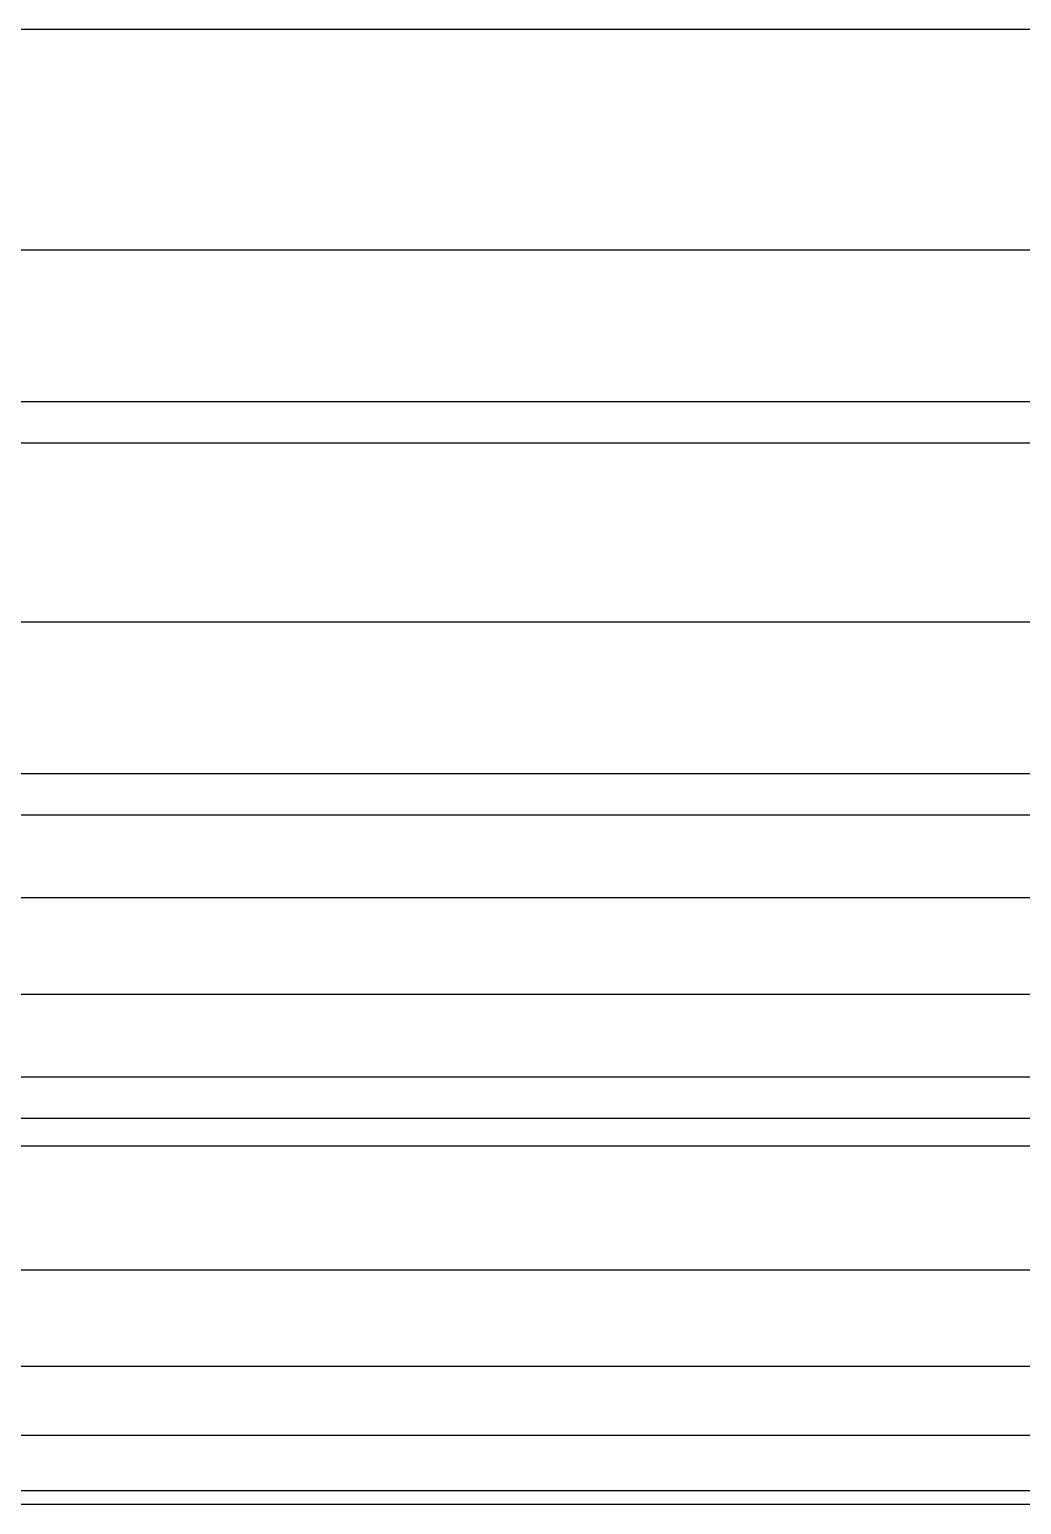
# Model space of a CAD drawing. Header units: millimetres. Extents: x -85 to 1059, y -155 to 155.
# Drawn here: x 1000.52539 to 1000.55078, y 153.28576 to 153.32351 of the extents above; entities that cross this region are included whole.
import ezdxf

# ---------------------------------------------------------------- set-up
doc = ezdxf.new("R2010")
doc.units = ezdxf.units.MM
doc.header["$MEASUREMENT"] = 0
doc.layers.add('Default', color=7, linetype='Continuous', true_color=0x000000)

msp = doc.modelspace()

# ---------------------------------------------------------------- linework, layer by layer
at = {"layer": 'Default'}
for points in [[(1007, 153.323508, -1.34041), (1003.75, 153.323508, -1.34041), (1000.5, 153.323508, -1.34041)], [(1007, 153.317864, 0.842931), (1003.75, 153.317864, 0.842931), (1000.5, 153.317864, 0.842931)], [(1007, 153.317864, -1.342527), (1003.75, 153.317864, -1.342527), (1000.5, 153.317864, -1.342527)], [(1007, 153.313983, 1.780262), (1003.75, 153.313983, 1.780262), (1000.5, 153.313983, 1.780262)], [(1007, 153.313983, -2.279505), (1003.75, 153.313983, -2.279505), (1000.5, 153.313983, -2.279505)], [(1007, 153.312925, 0.845048), (1003.75, 153.312925, 0.845048), (1000.5, 153.312925, 0.845048)], [(1007, 153.312925, -1.344644), (1003.75, 153.312925, -1.344644), (1000.5, 153.312925, -1.344644)], [(1007, 153.308339, 1.778145), (1003.75, 153.308339, 1.778145), (1000.5, 153.308339, 1.778145)], [(1007, 153.308339, 0.847165), (1003.75, 153.308339, 0.847165), (1000.5, 153.308339, 0.847165)], [(1007, 153.308339, -2.277388), (1003.75, 153.308339, -2.277388), (1000.5, 153.308339, -2.277388)], [(1007, 153.304458, 0.849281), (1003.75, 153.304458, 0.849281), (1000.5, 153.304458, 0.849281)], [(1007, 153.304458, -1.348524), (1003.75, 153.304458, -1.348524), (1000.5, 153.304458, -1.348524)], [(1007, 153.3034, 1.776029), (1003.75, 153.3034, 1.776029), (1000.5, 153.3034, 1.776029)], [(1007, 153.3034, -2.275271), (1003.75, 153.3034, -2.275271), (1000.5, 153.3034, -2.275271)], [(1007, 153.301283, 0.851398), (1003.75, 153.301283, 0.851398), (1000.5, 153.301283, 0.851398)], [(1007, 153.301283, -1.350641), (1003.75, 153.301283, -1.350641), (1000.5, 153.301283, -1.350641)], [(1007, 153.298814, 1.773912), (1003.75, 153.298814, 1.773912), (1000.5, 153.298814, 1.773912)], [(1007, 153.298814, 0.853515), (1003.75, 153.298814, 0.853515), (1000.5, 153.298814, 0.853515)], [(1007, 153.298814, -1.352758), (1003.75, 153.298814, -1.352758), (1000.5, 153.298814, -1.352758)], [(1007, 153.298814, -2.273508), (1003.75, 153.298814, -2.273508), (1000.5, 153.298814, -2.273508)], [(1007, 153.296697, 0.855631), (1003.75, 153.296697, 0.855631), (1000.5, 153.296697, 0.855631)], [(1007, 153.296697, -1.354874), (1003.75, 153.296697, -1.354874), (1000.5, 153.296697, -1.354874)], [(1007, 153.295639, 0.857395), (1003.75, 153.295639, 0.857395), (1000.5, 153.295639, 0.857395)], [(1007, 153.295639, -1.356991), (1003.75, 153.295639, -1.356991), (1000.5, 153.295639, -1.356991)], [(1007, 153.294933, 1.771795), (1003.75, 153.294933, 1.771795), (1000.5, 153.294933, 1.771795)], [(1007, 153.294933, 0.859512), (1003.75, 153.294933, 0.859512), (1000.5, 153.294933, 0.859512)], [(1007, 153.294933, -1.359108), (1003.75, 153.294933, -1.359108), (1000.5, 153.294933, -1.359108)], [(1007, 153.294933, -2.271391), (1003.75, 153.294933, -2.271391), (1000.5, 153.294933, -2.271391)], [(1007, 153.291758, 1.769679), (1003.75, 153.291758, 1.769679), (1000.5, 153.291758, 1.769679)], [(1007, 153.291758, -2.269274), (1003.75, 153.291758, -2.269274), (1000.5, 153.291758, -2.269274)], [(1007, 153.289289, 24.934126), (1003.75, 153.289289, 24.934126), (1000.5, 153.289289, 24.934126)], [(1007, 153.289289, 1.767915), (1003.75, 153.289289, 1.767915), (1000.5, 153.289289, 1.767915)], [(1007, 153.289289, -2.267158), (1003.75, 153.289289, -2.267158), (1000.5, 153.289289, -2.267158)], [(1007, 153.289289, -25.433721), (1003.75, 153.289289, -25.433721), (1000.5, 153.289289, -25.433721)], [(1007, 153.287525, 1.765445), (1003.75, 153.287525, 1.765445), (1000.5, 153.287525, 1.765445)], [(1007, 153.287525, -2.264688), (1003.75, 153.287525, -2.264688), (1000.5, 153.287525, -2.264688)], [(1007, 153.286114, 1.763329), (1003.75, 153.286114, 1.763329), (1000.5, 153.286114, 1.763329)], [(1007, 153.286114, -2.262571), (1003.75, 153.286114, -2.262571), (1000.5, 153.286114, -2.262571)], [(1007, 153.285761, 1.760859), (1003.75, 153.285761, 1.760859), (1000.5, 153.285761, 1.760859)], [(1007, 153.285761, -2.260102), (1003.75, 153.285761, -2.260102), (1000.5, 153.285761, -2.260102)]]:
    msp.add_open_spline(points, degree=2, dxfattribs=at)

doc.saveas('drawing.dxf')
